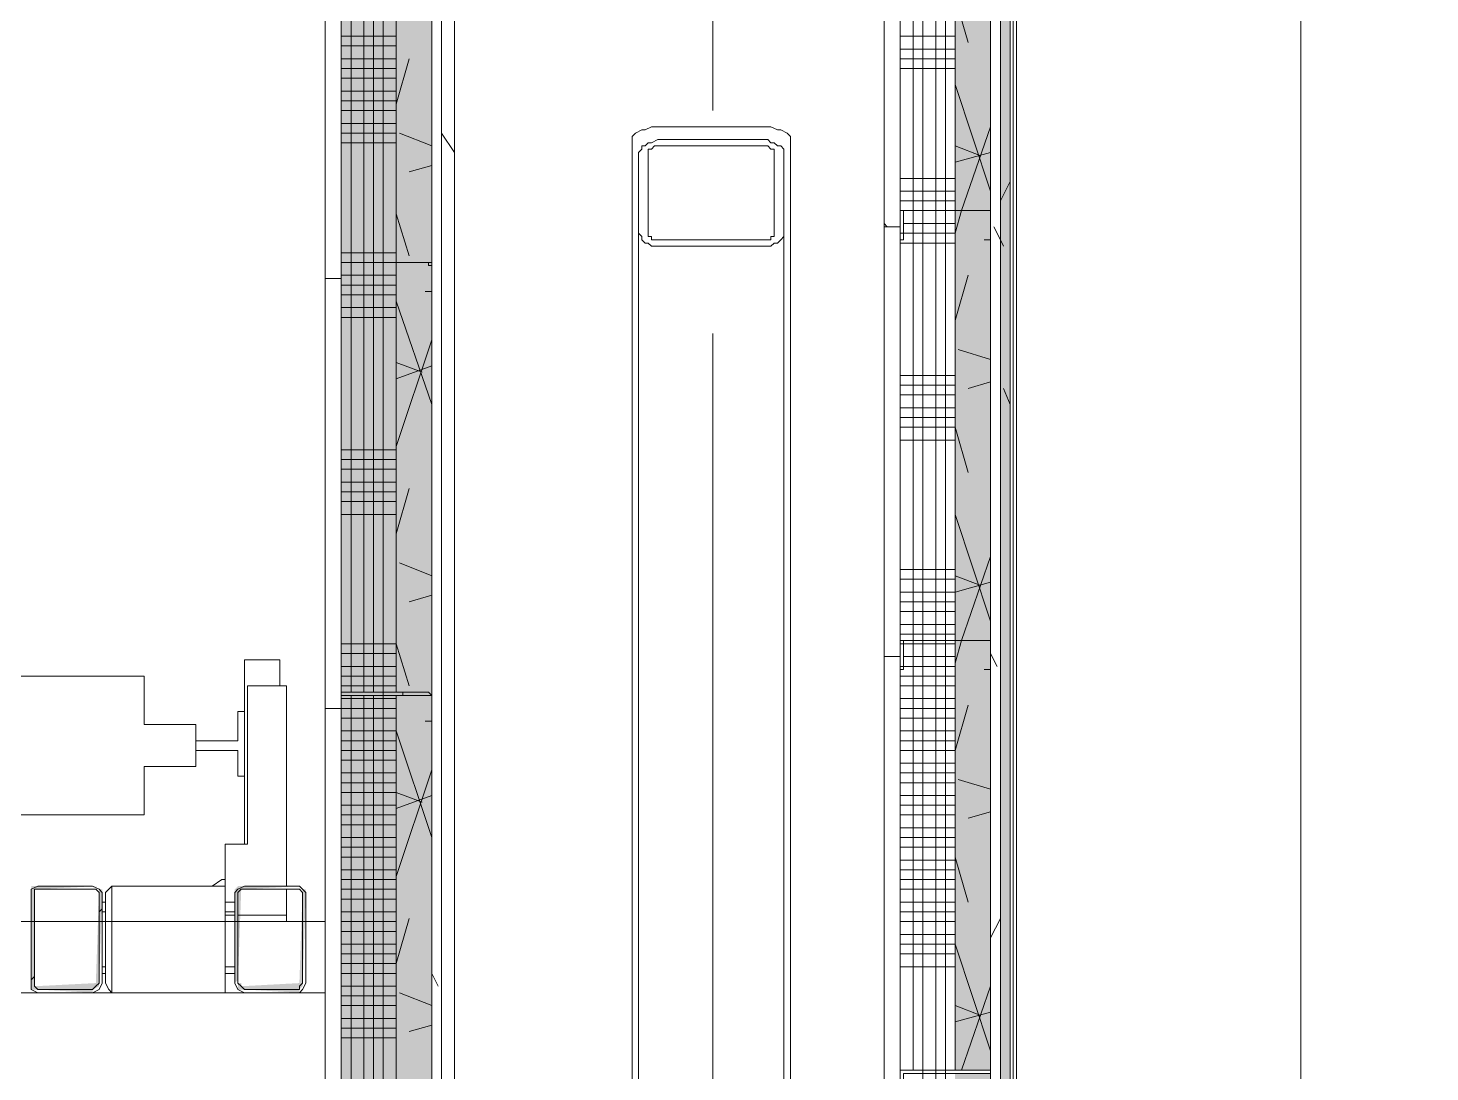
# Model space of a CAD drawing. Header units: metres. Extents: x -2 to 237, y -8 to 52.
# Drawn here: x 43.437 to 45.426, y 27.453 to 28.933 of the extents above; entities that cross this region are included whole.
import ezdxf

# ---------------------------------------------------------------- set-up
doc = ezdxf.new("R2010")
doc.units = ezdxf.units.M
doc.layers.add('HVAC - Ductos', color=5, linetype='Continuous', lineweight=0)
doc.layers.add('PDF3_Geometry', color=7, linetype='Continuous', lineweight=0, true_color=0xaaaaaa)
doc.layers.add('PDF3_Solid Fills', color=7, linetype='Continuous', lineweight=0, true_color=0xffffff)

msp = doc.modelspace()

# ---------------------------------------------------------------- hatches: boundary and pattern name
at = {"layer": 'PDF3_Solid Fills', "lineweight": 0, "transparency": 33554559}
h = msp.add_hatch(color=256, dxfattribs=at)
h.paths.add_polyline_path([(44.8302, 34.1699), (44.8302, 34.1837), (44.8165, 34.1837), (44.8165, 34.1699)])
h.paths.add_polyline_path([(44.8302, 24.1736), (44.8302, 34.0599), (44.8165, 34.0599), (44.8165, 24.1736)])
h = msp.add_hatch(color=256, dxfattribs=at)
h.paths.add_polyline_path([(44.7523, 33.5558), (44.8027, 33.5558), (44.8027, 34.1516), (44.7523, 34.1516)])
h.paths.add_polyline_path([(44.8027, 26.8412), (44.7523, 26.8412), (44.7523, 24.0911), (44.8027, 24.0911)])
h.paths.add_polyline_path([(44.7523, 26.8457), (44.8027, 26.8457), (44.8027, 27.4507), (44.7523, 27.4507)])
h.paths.add_polyline_path([(44.7523, 27.4553), (44.8027, 27.4553), (44.8027, 33.5512), (44.7523, 33.5512)])
h = msp.add_hatch(color=256, dxfattribs=at)
h.paths.add_polyline_path([(44.7523, 33.5558), (44.8027, 33.5558), (44.8027, 34.1516), (44.7523, 34.1516)])
h.paths.add_polyline_path([(44.8027, 26.8412), (44.7523, 26.8412), (44.7523, 24.1737), (44.8027, 24.1737)])
h.paths.add_polyline_path([(44.7523, 26.8457), (44.8027, 26.8457), (44.8027, 27.4507), (44.7523, 27.4507)])
h.paths.add_polyline_path([(44.7523, 27.4553), (44.8027, 27.4553), (44.8027, 33.5512), (44.7523, 33.5512)])
for points in [[(44.0052, 24.7786), (43.9594, 24.774), (43.9594, 24.6732), (44.0098, 24.6732), (44.0098, 33.4091), (43.9594, 33.4091), (43.9594, 24.7786)], [(44.0052, 24.7786), (43.9594, 24.774), (43.9594, 24.6732), (44.0098, 24.6732), (44.0098, 33.4091), (43.9594, 33.4091), (43.9594, 24.7786)], [(43.4461, 27.712), (43.5377, 27.7166), (43.4415, 27.7166), (43.4415, 27.5699), (43.4506, 27.5699), (43.5279, 27.5653), (43.5285, 27.5653), (43.5285, 27.5699), (43.5377, 27.5745), (43.5423, 27.712), (43.5377, 27.712), (43.5331, 27.579), (43.4461, 27.5745)]]:
    msp.add_hatch(color=256, dxfattribs=at).paths.add_polyline_path(points)
h = msp.add_hatch(color=256, dxfattribs=at)
h.paths.add_polyline_path([(43.8814, 24.7786), (43.9593, 24.7786), (43.9593, 33.3312), (43.8814, 33.3312)])
h.paths.add_polyline_path([(43.9593, 24.774), (43.8814, 24.774), (43.8814, 24.7511), (43.9593, 24.7511)])
h = msp.add_hatch(color=256, dxfattribs=at)
h.paths.add_polyline_path([(43.8814, 24.7786), (43.9593, 24.7786), (43.9593, 33.3312), (43.8814, 33.3312)])
h.paths.add_polyline_path([(43.9593, 24.774), (43.8814, 24.774), (43.8814, 24.7511), (43.9593, 24.7511)])
h = msp.add_hatch(color=256, dxfattribs=at)
h.paths.add_polyline_path([(43.7394, 27.712), (43.8265, 27.7166), (43.7348, 27.7166), (43.7302, 27.712), (43.7302, 27.579), (43.7348, 27.5836)])
h.paths.add_polyline_path([(43.744, 27.5699), (43.8212, 27.5653), (43.8219, 27.5653), (43.8219, 27.5699), (43.8265, 27.5745), (43.831, 27.712), (43.8265, 27.712), (43.8219, 27.579), (43.7394, 27.5745), (43.7394, 27.579), (43.7348, 27.579), (43.7348, 27.5699)])

# ---------------------------------------------------------------- linework, layer by layer
at = {"layer": 'HVAC - Ductos', "lineweight": 0}
msp.add_lwpolyline([(45.2427, 26.204), (45.2427, 33.8812)], dxfattribs=at)
at = {"layer": 'PDF3_Geometry', "lineweight": 0}
for points in [[(45.3069, 34.0783), (44.8348, 34.0783), (44.8348, 24.1094), (44.8348, 24.1736), (44.8302, 24.1736), (44.8302, 34.1837), (44.8348, 34.1837), (44.8394, 34.1929), (41.7548, 34.1929), (44.8394, 34.1929), (44.8348, 34.1837), (41.7548, 34.1837), (41.7548, 34.2754), (41.7548, 34.2891)], [(44.8348, 23.9902), (44.8348, 23.9857), (45.261, 23.9857), (45.3756, 23.9857), (45.3756, 24.1094), (44.8348, 24.1094), (44.8348, 34.0599), (45.3206, 34.0599), (45.3206, 34.1699), (58.6399, 34.1699), (58.6399, 24.0086), (57.0037, 24.0086), (57.0037, 23.9902), (58.6399, 23.9902), (58.6399, 22.5006), (57.5812, 22.5006), (57.5812, 22.4869), (58.6399, 22.4869), (58.6399, 10.1851), (7.0265, 10.1851)], [(44.8027, 34.0599), (44.8027, 33.5558), (44.8027, 34.1516), (44.8027, 34.1699), (44.8165, 34.1699), (44.8165, 24.1736), (44.8027, 24.1736), (44.8027, 24.4028), (44.8027, 25.0124), (44.8027, 25.622), (44.8027, 26.2316), (44.8027, 26.8412), (44.8027, 26.2316), (44.8027, 25.622), (44.8027, 25.0124), (44.8027, 24.4028), (44.8027, 24.1736), (44.8165, 24.1736)], [(44.8302, 34.0599), (44.8302, 24.1736), (44.8348, 24.1736), (44.8348, 24.1506), (44.8348, 24.1094), (44.8394, 24.114), (45.3756, 24.114), (45.3756, 24.1094), (45.3756, 23.9994), (45.3756, 23.9857), (45.261, 23.9857), (44.8348, 23.9857), (44.8348, 23.9902), (41.9289, 23.9902), (44.8348, 23.9902), (44.8348, 23.9948), (41.9106, 23.9948), (41.9106, 23.8986), (41.1452, 23.8986)], [(44.8165, 34.0599), (44.8165, 24.1736), (44.8302, 24.1736)], [(44.6515, 34.0279), (44.6515, 24.1736), (44.6744, 24.1736), (44.6744, 24.3799), (44.6744, 24.1736), (44.6744, 24.1506), (44.6515, 24.1506), (41.5852, 24.1506), (41.5622, 24.1506), (41.5622, 24.1736), (41.5852, 24.1736), (41.5852, 25.4432)], [(41.5852, 24.1736), (41.5852, 24.5906), (44.0418, 24.5906), (44.0418, 24.609), (44.0418, 24.774), (44.0418, 33.3083), (44.0418, 33.4779), (44.0418, 33.4916), (41.5852, 33.4916), (41.5852, 34.005), (44.6515, 34.005), (44.6515, 24.1736)], [(44.8027, 27.4553), (44.8027, 28.0649), (44.8027, 28.6745), (44.8027, 29.2841), (44.8027, 29.8937), (44.8027, 30.5033), (44.8027, 31.1128), (44.8027, 31.7224), (44.8027, 32.332), (44.8027, 32.9416), (44.8027, 33.5512)], [(43.8585, 33.3083), (43.8814, 33.3083), (43.8814, 24.7786), (43.8814, 33.3083), (43.8814, 33.3312), (43.3727, 33.3312), (43.8814, 33.3312), (43.8814, 33.3083), (41.5852, 33.3083), (41.5852, 33.3312), (42.1306, 33.3312), (41.5852, 33.3312), (41.5622, 33.3312), (41.5622, 33.4091), (41.5852, 33.4091), (42.1627, 33.4091), (42.7723, 33.4091), (43.3818, 33.4091), (43.9594, 33.4091), (43.9594, 33.3312), (43.3727, 33.3312)], [(43.8814, 24.774), (43.8814, 24.7511), (43.9594, 24.7511), (43.9594, 24.774), (43.9594, 24.6732), (44.0052, 24.6732), (44.0098, 24.6732), (44.0098, 33.4091)], [(43.9594, 27.9916), (43.9594, 28.6012), (43.9594, 29.2108), (43.9594, 29.8203), (43.9594, 30.43), (43.9594, 31.0395), (43.9594, 31.6491), (43.9594, 32.2587), (43.9594, 32.8683), (43.9594, 33.3083), (43.9594, 33.3312), (43.8814, 33.3312), (43.8814, 33.3083), (43.8814, 24.7786)], [(43.9594, 24.774), (43.9594, 24.7511), (43.9594, 24.6732), (43.3773, 24.6732), (42.7677, 24.6732), (42.1581, 24.6732), (41.5852, 24.6732), (41.5622, 24.6732), (41.5622, 24.6228), (41.5852, 24.6228), (44.0098, 24.6228), (44.0098, 24.6732), (44.0098, 24.774), (44.0098, 33.3083)], [(44.0235, 33.3083), (44.0235, 24.774), (44.0235, 24.6228), (44.0235, 24.609), (41.5852, 24.609), (41.5852, 24.6228)], [(43.8585, 33.2303), (43.8585, 24.852)], [(43.8585, 33.2303), (43.8585, 24.852)], [(44.7523, 29.2841), (44.7523, 28.6745), (44.7523, 28.0649), (44.7523, 27.4553), (44.7523, 28.0649), (44.7523, 28.6745), (44.7523, 29.2841)], [(44.7523, 29.2841), (44.7523, 28.6745), (44.7523, 28.0649), (44.7523, 27.4553)], [(44.6744, 29.2612), (44.6744, 28.6562)], [(43.9594, 29.2108), (43.9594, 28.6012), (43.9594, 27.9916), (43.9594, 28.6012), (43.9594, 29.2108)], [(44.4086, 29.1328), (44.4086, 28.8166)], [(44.5186, 25.1361), (44.5186, 28.7708), (44.5186, 28.7754), (44.5186, 28.7799), (44.514, 28.7845), (44.5048, 28.7891), (44.5002, 28.7891), (44.491, 28.7936), (44.3214, 28.7936), (44.3123, 28.7891), (44.3077, 28.7891), (44.2986, 28.7845), (44.294, 28.7799), (44.294, 28.7754), (44.294, 28.7708), (44.294, 25.1361)], [(44.6744, 28.6516), (44.6744, 28.0466)], [(44.3031, 28.6424), (44.3031, 24.6503), (44.3077, 24.6457), (44.3077, 24.6411), (44.3123, 24.6365), (44.3168, 24.632), (44.3214, 24.632), (44.3306, 24.632), (44.4864, 24.632), (44.491, 24.632), (44.4956, 24.632), (44.5002, 24.6365), (44.5048, 24.6411), (44.5094, 24.6457), (44.5094, 24.6503), (44.5094, 28.6424)], [(43.8585, 28.5966), (43.8585, 28.6012), (43.8585, 28.5966)], [(43.9502, 28.6012), (43.9548, 28.6012)], [(44.4086, 28.5004), (44.4086, 27.2307)], [(44.6515, 28.0603), (44.6515, 28.0649), (44.6515, 28.0603)], [(43.7944, 28.0007), (43.7944, 28.0374), (43.7577, 28.0374), (43.7531, 28.0374), (43.7485, 28.0374), (43.744, 28.0374), (43.744, 27.7762), (43.744, 27.822)], [(44.6744, 28.042), (44.6744, 27.437)], [(43.8035, 27.7166), (43.8035, 28.0007), (43.799, 28.0007), (43.7944, 28.0007), (43.7898, 28.0007), (43.7485, 28.0007), (43.7485, 27.7762), (43.7165, 27.7762), (43.7165, 27.7257)], [(43.7165, 27.6753), (43.7302, 27.6753), (43.7165, 27.6753), (43.7165, 27.6799), (43.7302, 27.6799), (43.7302, 27.6936), (43.7165, 27.6936), (43.7165, 27.7762), (43.7485, 27.7762), (43.7485, 28.0007), (43.7898, 28.0007), (43.7944, 28.0007), (43.799, 28.0007)], [(43.8585, 27.987), (43.8585, 27.9916), (43.8585, 27.987)], [(43.9685, 27.987), (43.9685, 27.9916)], [(43.9594, 24.7786), (43.9594, 25.5486), (43.9594, 26.1582), (43.9594, 26.7678), (43.9594, 27.3774), (43.9594, 27.987)], [(43.5423, 27.5928), (43.5469, 27.5928), (43.5469, 27.579), (43.5469, 27.7074), (43.5515, 27.712), (43.556, 27.7166), (43.5515, 27.712), (43.5469, 27.7074), (43.5469, 27.6936), (43.5423, 27.6936)], [(43.7165, 27.7166), (43.556, 27.7166), (43.6981, 27.7166), (43.7119, 27.7257), (43.7165, 27.7257), (43.7119, 27.7257), (43.6981, 27.7166)], [(43.556, 27.712), (43.556, 27.7074), (43.556, 27.579), (43.556, 27.5745), (43.556, 27.5699)], [(43.7165, 27.5699), (43.7165, 27.5745), (43.7165, 27.579), (43.7165, 27.7074), (43.7165, 27.712)], [(43.799, 27.6753), (43.7944, 27.6753), (43.7898, 27.6753), (43.7806, 27.6753), (43.7622, 27.6753), (43.7348, 27.6753), (43.8035, 27.6753), (43.8035, 27.712)], [(43.5377, 27.6799), (43.5423, 27.6845)], [(43.5423, 27.6799), (43.5469, 27.6799), (43.5469, 27.602), (43.5423, 27.602)], [(43.8035, 27.6753), (43.8035, 27.6662), (43.7348, 27.6662)], [(43.7622, 27.6753), (43.7577, 27.6753), (43.7622, 27.6753)], [(43.7806, 27.6753), (43.7852, 27.6753), (43.7806, 27.6753)], [(43.7165, 27.5928), (43.7165, 27.579), (43.7165, 27.5745), (43.7165, 27.5699), (43.7165, 27.5745), (43.7165, 27.579), (43.7165, 27.5928), (43.7302, 27.5928), (43.7302, 27.602), (43.7165, 27.602), (43.7165, 27.6662), (43.7165, 27.602)], [(43.7302, 27.6662), (43.7165, 27.6662)], [(43.7622, 27.6662), (43.7577, 27.6662), (43.7622, 27.6662)], [(43.7622, 27.6662), (43.7806, 27.6662)], [(43.7806, 27.6662), (43.7852, 27.6662), (43.7806, 27.6662)], [(43.4415, 27.5836), (43.4461, 27.5882)], [(43.556, 27.579), (43.556, 27.5745), (43.556, 27.579)], [(43.556, 27.579), (43.556, 27.5745), (43.556, 27.579)], [(44.6515, 27.4507), (44.6515, 27.4553), (44.6515, 27.4507)]]:
    msp.add_lwpolyline(points, dxfattribs=at)
for points in [[(44.8165, 24.1736), (44.8302, 24.1736), (44.8302, 34.1837), (44.8165, 34.1837)], [(44.8394, 24.114), (44.8394, 34.0599), (44.8394, 24.114), (45.3756, 24.114), (45.3756, 24.1094), (44.8348, 24.1094), (44.8348, 33.9362), (44.8348, 24.1094)], [(44.8027, 27.4553), (44.8027, 28.0649), (44.8027, 28.6745), (44.8027, 29.2841), (44.8027, 29.8937), (44.8027, 30.5033), (44.8027, 31.1128), (44.8027, 31.7224), (44.8027, 32.332), (44.8027, 32.9416), (44.8027, 33.5512), (44.8027, 32.9416), (44.8027, 32.332), (44.8027, 31.7224), (44.8027, 31.1128), (44.8027, 30.5033), (44.8027, 29.8937), (44.8027, 29.2841), (44.8027, 28.6745), (44.8027, 28.0649)], [(44.0235, 33.4779), (44.0235, 24.609), (44.0418, 24.609), (44.0418, 33.4779)], [(44.0098, 33.4595), (44.0098, 24.6228), (44.0235, 24.6228), (44.0235, 33.4595)], [(41.6677, 30.3657), (41.6677, 27.6662), (43.8585, 27.6662), (43.8585, 30.3657), (41.6677, 30.3657), (41.6677, 27.6662), (43.8585, 27.6662), (43.8585, 30.3657)], [(44.6744, 29.2612), (44.6744, 28.6562)], [(44.3031, 28.6424), (44.3077, 28.6378), (44.3077, 28.6332), (44.3123, 28.6286), (44.3168, 28.6286), (44.3214, 28.624), (44.3306, 28.624), (44.4864, 28.624), (44.491, 28.624), (44.4956, 28.6286), (44.5002, 28.6286), (44.5048, 28.6332), (44.5094, 28.6378), (44.5094, 28.6424), (44.5094, 28.757), (44.5094, 28.7616), (44.5048, 28.7662), (44.5002, 28.7662), (44.4956, 28.7708), (44.491, 28.7708), (44.4864, 28.7754), (44.3306, 28.7754), (44.3214, 28.7708), (44.3168, 28.7708), (44.3123, 28.7662), (44.3077, 28.7662), (44.3077, 28.7616), (44.3031, 28.757)], [(44.4864, 28.6332), (44.3306, 28.6332), (44.326, 28.6332), (44.3214, 28.6332), (44.3214, 28.6378), (44.3168, 28.6378), (44.3168, 28.6424), (44.3168, 28.757), (44.3168, 28.7616), (44.3214, 28.7616), (44.326, 28.7662), (44.3306, 28.7662), (44.4864, 28.7662), (44.491, 28.7616), (44.4956, 28.7616), (44.4956, 28.757), (44.4956, 28.6424), (44.4956, 28.6378), (44.491, 28.6378), (44.491, 28.6332)], [(44.6744, 28.6516), (44.656, 28.6516), (44.6515, 28.6516), (44.6515, 28.6562), (44.6515, 28.6699), (44.6515, 28.6332), (44.6515, 28.6378), (44.6515, 28.6332), (44.6515, 28.6745), (44.6515, 28.6562), (44.656, 28.6516), (44.6744, 28.6516), (44.6744, 28.6699), (44.6744, 28.6745), (44.679, 28.6745), (44.8027, 28.6745), (44.8027, 28.6699), (44.8027, 28.6332), (44.7936, 28.6332), (44.8027, 28.6332), (44.8027, 28.6745), (44.679, 28.6745), (44.679, 28.6332), (44.6744, 28.6332)], [(44.6744, 28.6516), (44.6744, 28.0466)], [(43.8814, 28.5782), (43.8585, 28.5782), (43.8585, 28.5966), (43.8585, 28.5599), (43.8585, 28.5645), (43.8585, 28.5599), (43.8585, 28.5966), (43.8585, 28.5782), (43.8814, 28.5782), (43.8814, 28.5966), (43.8814, 28.6012), (44.0052, 28.6012), (44.0098, 28.6012), (44.0098, 28.5966), (44.0098, 28.5599), (44.0052, 28.5599), (44.0006, 28.5599), (44.0052, 28.5599), (44.0098, 28.5599), (44.0098, 28.5966), (44.0052, 28.5966), (44.0052, 28.6012), (43.8814, 28.6012), (43.8814, 28.5966), (43.8814, 28.5599)], [(44.6744, 28.042), (44.656, 28.042), (44.6515, 28.042), (44.6515, 28.0603), (44.6515, 28.0236), (44.6515, 28.0282), (44.6515, 28.0236), (44.6515, 28.0603), (44.6515, 28.042), (44.656, 28.042), (44.6744, 28.042), (44.6744, 28.0603), (44.6744, 28.0649), (44.679, 28.0649), (44.8027, 28.0649), (44.8027, 28.0603), (44.8027, 28.0236), (44.7936, 28.0236), (44.8027, 28.0236), (44.8027, 28.0603), (44.8027, 28.0649), (44.679, 28.0649), (44.679, 28.0603), (44.679, 28.0236), (44.6744, 28.0236)], [(44.6744, 28.042), (44.6744, 27.437)], [(42.8915, 27.9458), (42.8915, 28.0145), (43.6019, 28.0145), (43.6019, 27.9458), (43.6752, 27.9458), (43.6752, 27.8862), (43.6019, 27.8862), (43.6019, 27.8174), (42.8915, 27.8174), (42.8915, 27.8862), (42.8227, 27.8862), (42.8227, 27.9458)], [(43.8814, 27.9686), (43.8585, 27.9686), (43.8585, 27.987), (43.8585, 27.9503), (43.8585, 27.9549), (43.8585, 27.9503), (43.8585, 27.987), (43.8585, 27.9686), (43.8814, 27.9686), (43.8814, 27.987), (43.8814, 27.9916), (44.0052, 27.9916), (44.0098, 27.987), (44.0098, 27.9503), (44.0052, 27.9503), (44.0006, 27.9503), (44.0052, 27.9503), (44.0098, 27.9503), (44.0098, 27.987), (44.0052, 27.987), (43.8814, 27.987), (43.8814, 27.9503)], [(43.9594, 24.7786), (43.9594, 25.5486), (43.9594, 26.1582), (43.9594, 26.7678), (43.9594, 27.3774), (43.9594, 27.987), (43.9594, 27.3774), (43.9594, 26.7678), (43.9594, 26.1582), (43.9594, 25.5486)], [(43.6752, 27.9228), (43.6752, 27.909), (43.7348, 27.909), (43.7348, 27.8724), (43.744, 27.8724), (43.744, 27.964), (43.7348, 27.964), (43.7348, 27.9228)], [(43.5423, 27.7074), (43.5377, 27.712), (43.5285, 27.7166), (43.4506, 27.7166), (43.4415, 27.712), (43.4415, 27.7074), (43.4415, 27.579), (43.4415, 27.5699), (43.4506, 27.5653), (43.5285, 27.5653), (43.5377, 27.5699), (43.5423, 27.579)], [(43.4506, 27.712), (43.5285, 27.712), (43.5331, 27.712), (43.5377, 27.7074), (43.5377, 27.579), (43.5331, 27.5745), (43.5285, 27.5699), (43.4506, 27.5699), (43.4461, 27.5745), (43.4461, 27.579), (43.4461, 27.7074), (43.4461, 27.712)], [(43.7165, 27.5653), (43.7165, 27.5699), (43.7165, 27.5745), (43.7165, 27.579), (43.7165, 27.7074), (43.7165, 27.712), (43.7165, 27.7166), (43.556, 27.7166), (43.556, 27.712), (43.556, 27.7074), (43.556, 27.579), (43.556, 27.5745), (43.556, 27.5699), (43.556, 27.5653)], [(43.6385, 27.7166), (43.5606, 27.7166)], [(43.7165, 27.579), (43.7165, 27.7074), (43.7165, 27.712), (43.7165, 27.7074), (43.7165, 27.579), (43.7165, 27.5745), (43.7165, 27.5699), (43.7165, 27.5745)], [(43.831, 27.7074), (43.8265, 27.712), (43.8219, 27.7166), (43.744, 27.7166), (43.7348, 27.712), (43.7302, 27.7074), (43.7302, 27.579), (43.7348, 27.5699), (43.744, 27.5653), (43.8219, 27.5653), (43.8265, 27.5699), (43.831, 27.579)], [(43.744, 27.712), (43.8219, 27.712), (43.8265, 27.7074), (43.8265, 27.579), (43.8219, 27.5745), (43.8219, 27.5699), (43.744, 27.5699), (43.7394, 27.5745), (43.7348, 27.579), (43.7348, 27.7074), (43.7394, 27.712)], [(43.5469, 27.579), (43.5515, 27.5699), (43.556, 27.5653), (43.5515, 27.5699)], [(41.6677, 27.5653), (41.6677, 24.8657), (43.8585, 24.8657), (43.8585, 27.5653), (41.6677, 27.5653), (41.6677, 24.8657), (43.8585, 24.8657), (43.8585, 27.5653)], [(43.7165, 27.5653), (43.556, 27.5653)], [(43.5606, 27.5653), (43.6385, 27.5653)], [(44.6744, 27.4324), (44.656, 27.4324), (44.6515, 27.4324), (44.6515, 27.4507), (44.6515, 27.414), (44.6515, 27.4186), (44.6515, 27.414), (44.6515, 27.4507), (44.6515, 27.4324), (44.656, 27.4324), (44.6744, 27.4324), (44.6744, 27.4507), (44.6744, 27.4553), (44.679, 27.4553), (44.8027, 27.4553), (44.8027, 27.4507), (44.8027, 27.414), (44.7936, 27.414), (44.8027, 27.414), (44.8027, 27.4507), (44.679, 27.4507), (44.679, 27.414), (44.6744, 27.414)]]:
    msp.add_lwpolyline(points, close=True, dxfattribs=at)
at = {"layer": 'PDF3_Geometry', "color": 254, "lineweight": 0, "true_color": 0xeaeaea}
for points in [[(44.7386, 24.1736), (44.7386, 34.1012)], [(44.6927, 27.4553), (44.6927, 28.0649), (44.6927, 28.6745), (44.6927, 29.2841), (44.6927, 29.8937), (44.6927, 30.5033), (44.6927, 31.1128), (44.6927, 31.7224), (44.6927, 32.332), (44.6927, 32.9416), (44.6927, 33.5512)], [(44.7064, 26.8457), (44.7064, 27.4553), (44.7064, 28.0649), (44.7064, 28.6745), (44.7064, 29.2841), (44.7064, 29.8937), (44.7064, 30.5033), (44.7064, 31.1128), (44.7064, 31.7224), (44.7064, 32.332), (44.7064, 32.9416), (44.7064, 33.5512)], [(44.7248, 26.8457), (44.7248, 27.4553), (44.7248, 28.0649), (44.7248, 28.6745), (44.7248, 29.2841), (44.7248, 29.8937), (44.7248, 30.5033), (44.7248, 31.1128), (44.7248, 31.7224), (44.7248, 32.332), (44.7248, 32.9416), (44.7248, 33.5512)], [(43.9135, 27.9916), (43.9135, 28.6012), (43.9135, 29.2108), (43.9135, 29.8203), (43.9135, 30.43), (43.9135, 31.0395), (43.9135, 31.6491), (43.9135, 32.2587), (43.9135, 32.8683), (43.9135, 33.3083), (43.9135, 33.3312), (43.9135, 33.4091)], [(43.9273, 27.9916), (43.9273, 28.6012), (43.9273, 29.2108), (43.9273, 29.8203), (43.9273, 30.43), (43.9273, 31.0395), (43.9273, 31.6491), (43.9273, 32.2587), (43.9273, 32.8683), (43.9273, 33.3312), (43.9273, 33.4091)], [(43.941, 24.6732), (43.941, 24.7511), (43.941, 24.774), (43.941, 33.3083), (43.941, 33.3312), (43.941, 33.4091)], [(43.9594, 28.922), (43.8814, 28.922)], [(43.9594, 28.9082), (43.8814, 28.9082)], [(44.7523, 28.922), (44.6744, 28.922)], [(44.7523, 28.9036), (44.6744, 28.9036)], [(43.9594, 28.8899), (43.8814, 28.8899)], [(44.7523, 28.8899), (44.6744, 28.8899)], [(43.9594, 28.8762), (43.8814, 28.8762)], [(44.7523, 28.8762), (44.6744, 28.8762)], [(43.9594, 28.8624), (43.8814, 28.8624)], [(43.9594, 28.8441), (43.8814, 28.8441)], [(43.9594, 28.8303), (43.8814, 28.8303)], [(43.9594, 28.8166), (43.8814, 28.8166)], [(43.9594, 28.7982), (43.8814, 28.7982)], [(43.9594, 28.7845), (43.8814, 28.7845)], [(43.9594, 28.7708), (43.8814, 28.7708)], [(44.7523, 28.7203), (44.6744, 28.7203)], [(44.7523, 28.702), (44.6744, 28.702)], [(44.7523, 28.6882), (44.6744, 28.6882)], [(44.7523, 28.6562), (44.679, 28.6562)], [(44.7523, 28.6424), (44.6744, 28.6424)], [(44.7523, 28.6286), (44.6744, 28.6286)], [(43.9594, 28.6149), (43.8814, 28.6149)], [(43.9594, 28.6012), (43.8814, 28.6012)], [(43.9594, 28.5828), (43.8814, 28.5828)], [(43.9594, 28.569), (43.8814, 28.569)], [(43.9594, 28.5553), (43.8814, 28.5553)], [(43.9594, 28.537), (43.8814, 28.537)], [(43.9594, 28.5232), (43.8814, 28.5232)], [(44.7523, 28.4407), (44.6744, 28.4407)], [(44.7523, 28.427), (44.6744, 28.427)], [(44.7523, 28.4132), (44.6744, 28.4132)], [(44.7523, 28.3949), (44.6744, 28.3949)], [(44.7523, 28.3812), (44.6744, 28.3812)], [(44.7523, 28.3674), (44.6744, 28.3674)], [(44.7523, 28.349), (44.6744, 28.349)], [(43.9594, 28.3353), (43.8814, 28.3353)], [(43.9594, 28.3216), (43.8814, 28.3216)], [(43.9594, 28.3078), (43.8814, 28.3078)], [(43.9594, 28.2895), (43.8814, 28.2895)], [(43.9594, 28.2757), (43.8814, 28.2757)], [(43.9594, 28.262), (43.8814, 28.262)], [(43.9594, 28.2436), (43.8814, 28.2436)], [(44.7523, 28.1657), (44.6744, 28.1657)], [(44.7523, 28.152), (44.6744, 28.152)], [(44.7523, 28.1336), (44.6744, 28.1336)], [(44.7523, 28.1199), (44.6744, 28.1199)], [(44.7523, 28.1062), (44.6744, 28.1062)], [(44.7523, 28.0878), (44.6744, 28.0878)], [(44.7523, 28.074), (44.6744, 28.074)], [(43.9594, 28.0603), (43.8814, 28.0603)], [(44.7523, 28.0603), (44.6744, 28.0603)], [(43.9594, 28.0466), (43.8814, 28.0466)], [(43.9594, 28.0282), (43.8814, 28.0282)], [(44.7523, 28.0282), (44.6744, 28.0282)], [(44.7523, 28.042), (44.679, 28.042)], [(43.9594, 28.0145), (43.8814, 28.0145)], [(44.7523, 28.0145), (44.6744, 28.0145)], [(43.9594, 28.0007), (43.8814, 28.0007)], [(44.7523, 28.0007), (44.6744, 28.0007)], [(43.9594, 27.9824), (43.8814, 27.9824)], [(43.9594, 27.9686), (43.8814, 27.9686)], [(43.9135, 24.7786), (43.9135, 25.5486), (43.9135, 26.1582), (43.9135, 26.7678), (43.9135, 27.3774), (43.9135, 27.987)], [(43.9273, 24.6732), (43.9273, 24.7511), (43.9273, 25.5486), (43.9273, 26.1582), (43.9273, 26.7678), (43.9273, 27.3774), (43.9273, 27.987)], [(44.7523, 27.9824), (44.6744, 27.9824)], [(44.7523, 27.9686), (44.6744, 27.9686)], [(43.9594, 27.9549), (43.8814, 27.9549)], [(44.7523, 27.9549), (44.6744, 27.9549)], [(43.9594, 27.9366), (43.8814, 27.9366)], [(44.7523, 27.9366), (44.6744, 27.9366)], [(43.9594, 27.9228), (43.8814, 27.9228)], [(43.9594, 27.909), (43.8814, 27.909)], [(44.7523, 27.9228), (44.6744, 27.9228)], [(44.7523, 27.909), (44.6744, 27.909)], [(43.9594, 27.8953), (43.8814, 27.8953)], [(44.7523, 27.8907), (44.6744, 27.8907)], [(43.9594, 27.877), (43.8814, 27.877)], [(43.9594, 27.8632), (43.8814, 27.8632)], [(43.9594, 27.8495), (43.8814, 27.8495)], [(44.7523, 27.8632), (44.6744, 27.8632)], [(43.9594, 27.8312), (43.8814, 27.8312)], [(44.7523, 27.8449), (44.6744, 27.8449)], [(44.7523, 27.8312), (44.6744, 27.8312)], [(43.9594, 27.8174), (43.8814, 27.8174)], [(44.7523, 27.8174), (44.6744, 27.8174)], [(43.9594, 27.8036), (43.8814, 27.8036)], [(44.7523, 27.799), (44.6744, 27.799)], [(43.9594, 27.7853), (43.8814, 27.7853)], [(44.7523, 27.7853), (44.6744, 27.7853)], [(44.7523, 27.7716), (44.6744, 27.7716)], [(43.9594, 27.7578), (43.8814, 27.7578)], [(44.7523, 27.7532), (44.6744, 27.7532)], [(43.9594, 27.7395), (43.8814, 27.7395)], [(44.7523, 27.7395), (44.6744, 27.7395)], [(43.9594, 27.7257), (43.8814, 27.7257)], [(43.9594, 27.712), (43.8814, 27.712)], [(44.7523, 27.7257), (44.6744, 27.7257)], [(44.7523, 27.712), (44.6744, 27.712)], [(43.9594, 27.6982), (43.8814, 27.6982)], [(44.7523, 27.6936), (44.6744, 27.6936)], [(43.9594, 27.6799), (43.8814, 27.6799)], [(44.7523, 27.6799), (44.6744, 27.6799)], [(43.9594, 27.6662), (43.8814, 27.6662)], [(43.9594, 27.6524), (43.8814, 27.6524)], [(44.7523, 27.6662), (44.6744, 27.6662)], [(43.9594, 27.634), (43.8814, 27.634)], [(44.7523, 27.6478), (44.6744, 27.6478)], [(44.7523, 27.634), (44.6744, 27.634)], [(43.9594, 27.6203), (43.8814, 27.6203)], [(44.7523, 27.6203), (44.6744, 27.6203)], [(43.9594, 27.6066), (43.8814, 27.6066)], [(43.9594, 27.5928), (43.8814, 27.5928)], [(44.7523, 27.602), (44.6744, 27.602)], [(43.9594, 27.5745), (43.8814, 27.5745)], [(43.9594, 27.5608), (43.8814, 27.5608)], [(43.9594, 27.547), (43.8814, 27.547)], [(43.9594, 27.5286), (43.8814, 27.5286)], [(43.9594, 27.5149), (43.8814, 27.5149)], [(43.9594, 27.5012), (43.8814, 27.5012)]]:
    msp.add_lwpolyline(points, dxfattribs=at)
for points in [[(43.8952, 33.3312), (43.8952, 33.3083), (43.8952, 32.8683), (43.8952, 32.2587), (43.8952, 31.6491), (43.8952, 31.0395), (43.8952, 30.43), (43.8952, 29.8203), (43.8952, 29.2108), (43.8952, 28.6012), (43.8952, 27.9916), (43.8952, 28.6012), (43.8952, 29.2108), (43.8952, 29.8203), (43.8952, 30.43), (43.8952, 31.0395), (43.8952, 31.6491), (43.8952, 32.2587), (43.8952, 32.8683), (43.8952, 33.3083)], [(44.0235, 28.7845), (44.0418, 28.757)], [(44.8165, 28.6882), (44.8302, 28.7157)], [(44.8165, 28.6332), (44.8211, 28.624), (44.8165, 28.6332), (44.8073, 28.6516)], [(44.8211, 28.4224), (44.8302, 28.3995)], [(44.8027, 28.0466), (44.8119, 28.0282)], [(43.8952, 27.987), (43.8952, 27.3774), (43.8952, 26.7678), (43.8952, 26.1582), (43.8952, 25.5486), (43.8952, 24.7786), (43.8952, 25.5486), (43.8952, 26.1582), (43.8952, 26.7678), (43.8952, 27.3774)], [(44.6744, 27.877), (44.7523, 27.877)], [(43.8814, 27.7716), (43.9594, 27.7716)], [(44.8027, 27.6432), (44.8165, 27.6708)], [(44.0098, 27.5928), (44.019, 27.5745)]]:
    msp.add_lwpolyline(points, close=True, dxfattribs=at)
at = {"layer": 'PDF3_Geometry', "color": 254, "lineweight": 0, "true_color": 0xdddddd}
for points in [[(44.7523, 28.977), (44.7706, 28.9128)], [(43.9777, 28.8899), (43.9594, 28.8257)], [(44.7523, 28.8532), (44.8027, 28.702)], [(43.964, 28.7845), (44.0098, 28.7662)], [(44.8027, 28.7936), (44.7614, 28.6745), (44.7523, 28.6424), (44.7614, 28.6745)], [(44.7523, 28.7662), (44.789, 28.7524)], [(44.8027, 28.757), (44.7523, 28.7432)], [(44.0098, 28.7386), (43.9777, 28.7295)], [(43.9594, 28.6699), (43.9777, 28.6104)], [(44.7706, 28.5828), (44.7523, 28.5186)], [(43.9594, 28.5461), (44.0098, 28.3995)], [(44.0098, 28.4912), (43.9594, 28.3399)], [(44.7568, 28.4774), (44.8027, 28.4636)], [(43.9594, 28.459), (43.9961, 28.4453)], [(44.0098, 28.4545), (43.9594, 28.4362)], [(44.8027, 28.4316), (44.7706, 28.4224)], [(44.7523, 28.3674), (44.7706, 28.3032)], [(43.9777, 28.2803), (43.9594, 28.2162)], [(44.7523, 28.2436), (44.8027, 28.0924)], [(43.964, 28.1749), (44.0098, 28.1566)], [(44.8027, 28.184), (44.7614, 28.0649), (44.7523, 28.0328), (44.7614, 28.0649)], [(44.7523, 28.1566), (44.789, 28.1428)], [(44.8027, 28.1474), (44.7523, 28.1336)], [(44.0098, 28.129), (43.9777, 28.1199)], [(43.9594, 28.0603), (43.9777, 28.0007)], [(44.7706, 27.9732), (44.7523, 27.909)], [(43.9594, 27.9366), (44.0098, 27.7853)], [(44.0098, 27.8816), (43.9594, 27.7303)], [(43.9594, 27.8495), (43.9961, 27.8358)], [(44.7568, 27.8678), (44.8027, 27.854)], [(44.0098, 27.8449), (43.9594, 27.8266)], [(44.8027, 27.822), (44.7706, 27.8128)], [(44.7523, 27.7578), (44.7706, 27.6936)], [(43.9777, 27.6708), (43.9594, 27.6066)], [(44.7523, 27.634), (44.8027, 27.4828)], [(44.8027, 27.5745), (44.7614, 27.4553)], [(43.964, 27.5653), (44.0098, 27.547)], [(44.7523, 27.547), (44.789, 27.5332)], [(44.8027, 27.5378), (44.7523, 27.524)], [(44.0098, 27.5195), (43.9777, 27.5103)]]:
    msp.add_lwpolyline(points, close=True, dxfattribs=at)

doc.saveas('drawing.dxf')
